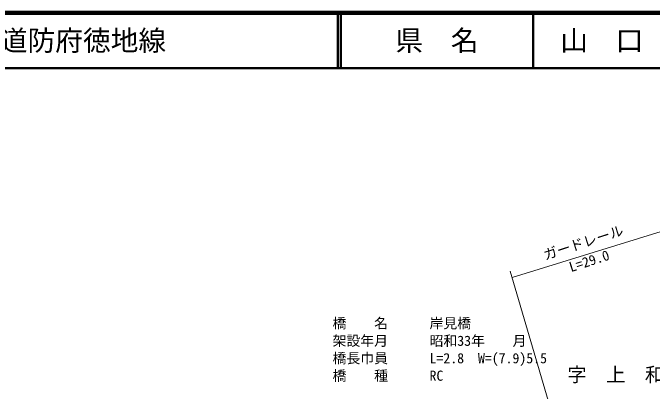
# Model space of a CAD drawing. Units: millimetres, scale not verified. Extents: x 40000 to 680000, y 20000 to 380000.
# Drawn here: x 239066 to 354481, y 311737 to 380000 of the extents above; entities that cross this region are included whole.
import ezdxf
from ezdxf.enums import TextEntityAlignment as Align

# ---------------------------------------------------------------- set-up
doc = ezdxf.new("R2010")
doc.units = ezdxf.units.MM
doc.header["$LTSCALE"] = 1000
doc.layers.add('M-BMK-HTXT', color=7, linetype='Continuous')
doc.layers.add('M-TTL-TXT', color=7, linetype='Continuous')
for name, color, linetype, lineweight in [('M-STR-HTXT', 7, 'Continuous', 13), ('M-STR-STR1', 1, 'Continuous', 25), ('M-TTL', 2, 'Continuous', 140), ('M-TTL-LINE', 7, 'Continuous', 50)]:
    doc.layers.add(name, color=color, linetype=linetype, lineweight=lineweight)
doc.styles.add('ＭＳ ゴシック', font='')
doc.styles.get('ＭＳ ゴシック').set_extended_font_data('MS Gothic')

msp = doc.modelspace()

# ---------------------------------------------------------------- linework, layer by layer
at = {"layer": 'M-STR-HTXT'}
for p, q in [((329200, 332223), (356861, 340779)), ((347420, 270217), (328858, 333386))]:
    msp.add_line(p, q, dxfattribs=at)
at = {"layer": 'M-TTL'}
msp.add_line((680000, 380000), (40000, 380000), dxfattribs=at)
at = {"layer": 'M-TTL-LINE'}
for p, q in [((297750, 380000), (297750, 370000)), ((298250, 380000), (298250, 370000)), ((333000, 380000), (333000, 370000)), ((40000, 370000), (680000, 370000))]:
    msp.add_line(p, q, dxfattribs=at)

# ---------------------------------------------------------------- texts
at = {"layer": 'M-BMK-HTXT', "style": 'ＭＳ ゴシック'}
msp.add_text('字\u3000上\u3000和\u3000田', height=2566, dxfattribs=at).set_placement((339158, 312672), align=Align.BOTTOM_LEFT)
at = {"layer": 'M-STR-HTXT', "style": 'ＭＳ ゴシック'}
for s, p in [('ガードレール', (335362, 334857)), ('   L=29.0', (336432, 331532))]:
    msp.add_text(s, height=1833, rotation=17.918, dxfattribs=at).set_placement(p, align=Align.BOTTOM_LEFT)
at = {"layer": 'M-STR-STR1', "style": 'ＭＳ ゴシック'}
for s, p in [('橋\u3000\u3000名\u3000\u3000\u3000岸見橋', (296788, 322525)), ('架設年月\u3000\u3000\u3000昭和33年\u3000\u3000月', (296788, 319375)), ('橋長巾員\u3000\u3000\u3000L=2.8\u3000W=(7.9)5.5', (296788, 316225)), ('橋\u3000\u3000種\u3000\u3000\u3000RC', (296788, 313075))]:
    msp.add_text(s, height=1833, dxfattribs=at).set_placement(p, align=Align.BOTTOM_LEFT)
at = {"layer": 'M-TTL-TXT', "style": 'ＭＳ ゴシック'}
msp.add_text('主要地方道防府徳地線', height=3666, dxfattribs=at).set_placement((216734, 375000), align=Align.MIDDLE_LEFT)
for s, p in [('県\u3000名', (315625, 375000)), ('山\u3000口\u3000県', (350375, 375000))]:
    msp.add_text(s, height=3666, dxfattribs=at).set_placement(p, align=Align.MIDDLE_CENTER)

doc.saveas('drawing.dxf')
